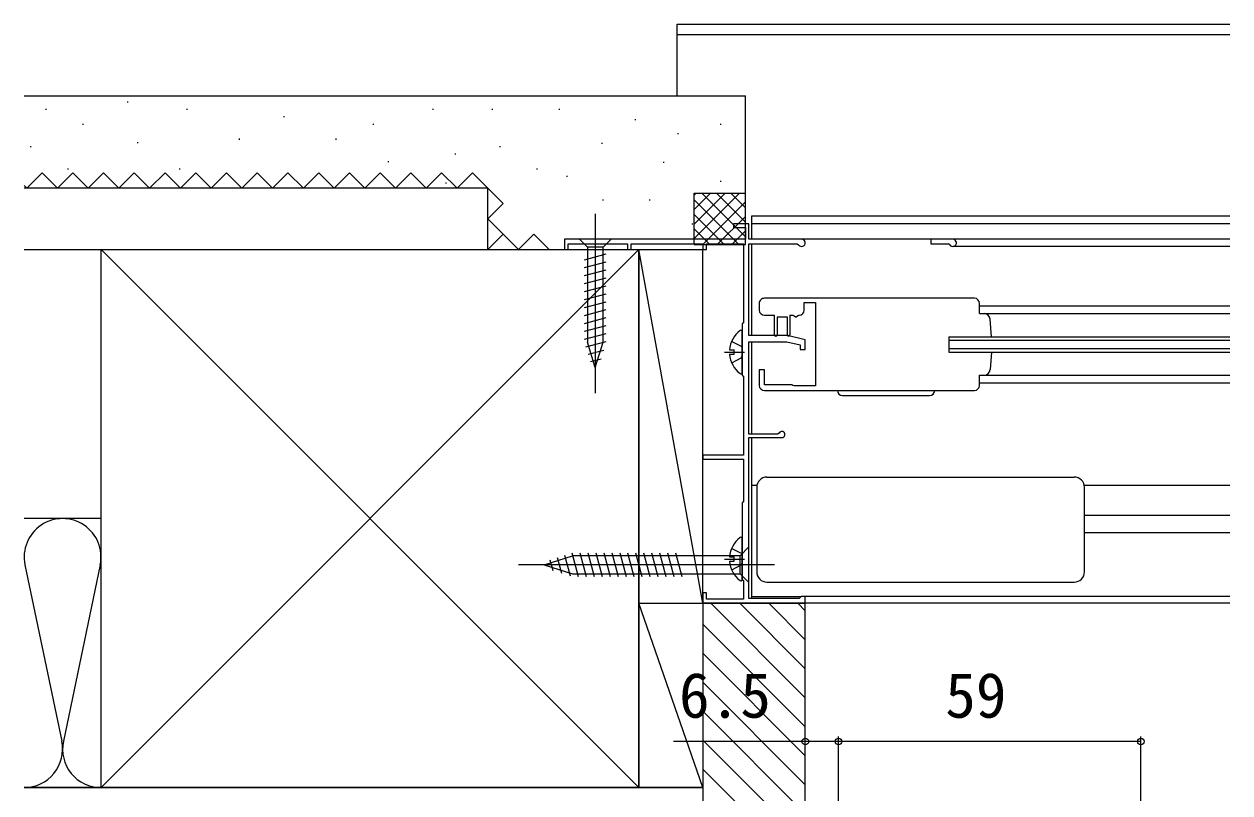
# Model space of a CAD drawing. Units: millimetres, scale not verified. Extents: x -525 to 525, y -782 to 777.
# Drawn here: x -302.5 to -67.1, y -399.5 to -249.5 of the extents above; entities that cross this region are included whole.
import ezdxf
from ezdxf.enums import TextEntityAlignment as Align

# ---------------------------------------------------------------- set-up
doc = ezdxf.new("R2010")
doc.units = ezdxf.units.MM
doc.header["$LTSCALE"] = 4
for name, color, linetype in [('0-3_YKK_11', 7, 'Continuous'), ('0-4_YKK_12', 2, 'Continuous'), ('0-5_YKK_13', 4, 'Continuous'), ('0-7_YKK_D', 6, 'Continuous'), ('0-9_YSS_K', 3, 'Continuous'), ('0-A_YSS_KE', 3, 'Continuous')]:
    doc.layers.add(name, color=color, linetype=linetype)
doc.styles.add('ＭＳ ゴシック', font='')
doc.styles.get('ＭＳ ゴシック').set_extended_font_data('MS Gothic')

msp = doc.modelspace()

# ---------------------------------------------------------------- linework, layer by layer
at = {"layer": '0-3_YKK_11'}
for p, q in [((-116.999, -303), (-157.999, -303)), ((-158.999, -304), (-158.999, -305.3)), ((-115.999, -306), (-115.999, -304)), ((-157.999, -306.3), (-155.999, -306.3)), ((-115.999, -320), (-115.999, -318)), ((-157.999, -321), (-116.999, -321))]:
    msp.add_line(p, q, dxfattribs=at)
for points in [[(-150.699, -291.5), (-160.999, -291.5), (-160.999, -288.5), (-163.999, -288.5), (-163.999, -289.2), (-161.699, -289.2), (-161.699, -291.5)], [(-161.699, -291.5), (-196.999, -291.5), (-196.999, -293.5), (-196.299, -293.5), (-196.299, -292.4), (-184.699, -292.4), (-184.699, -293.5), (-183.999, -293.5), (-183.999, -292.4), (-169.999, -292.4), (-169.999, -293.5), (-169.299, -293.5), (-169.299, -292.4), (-162.099, -292.4), (-162.099, -307.8), (-162.299, -308), (-162.299, -318), (-162.099, -318.2), (-162.099, -333.6), (-169.999, -333.6), (-169.999, -334.4), (-162.099, -334.4), (-162.099, -342.7), (-162.299, -342.9), (-162.299, -357.9), (-162.099, -358.1), (-162.099, -361.7), (-169.299, -361.7), (-169.299, -360.5), (-169.999, -360.5), (-169.999, -362.5), (-149.999, -362.5), (-149.999, -361.2), (-150.799, -361.2), (-150.999, -361.4), (-151.199, -361.6), (-160.999, -361.6), (-160.999, -330.2), (-154.599, -330.2)], [(-155.137, -329.333), (-155.405, -329.5), (-160.999, -329.5), (-160.999, -311.5), (-153.635, -311.5), (-150.999, -312.102), (-150.999, -313), (-149.999, -313), (-149.999, -311.1), (-153.499, -310.3), (-160.999, -310.3), (-160.999, -292.4), (-151.565, -292.4), (-151.305, -292.55)], [(-150.199, -305.3), (-150.199, -303.8), (-147.999, -303.8), (-147.999, -320.1), (-152.199, -320.1), (-152.423, -320), (-152.646, -319.9), (-157.999, -319.9), (-157.999, -317), (-158.999, -317), (-158.999, -320)], [(-152.999, -306.3), (-152.419, -306.3), (-152.159, -306.45), (-151.899, -306.6), (-151.799, -306.6), (-151.539, -306.45), (-151.28, -306.3), (-151.199, -306.3)]]:
    msp.add_lwpolyline(points, dxfattribs=at)
for centre, radius, start, end in [((-150.699, -292.2), 0.7, 209.99594, 90.00029), ((-157.999, -304), 1, 89.99998, 180.00002), ((-116.999, -304), 1, 0, 89.99998), ((-157.999, -305.3), 1, 180.00002, 270), ((-151.199, -305.3), 1, 270, 0), ((-157.999, -320), 1, 180.00002, 270), ((-116.999, -320), 1, 270, 0), ((-154.599, -329.6), 0.6, 269.99995, 153.61215)]:
    msp.add_arc(centre, radius, start, end, dxfattribs=at)
at = {"layer": '0-4_YKK_12'}
for p, q in [((-160.499, -287), (-160.499, -291.5)), ((-67.117, -287), (-160.499, -287)), ((-67.117, -288.5), (-160.499, -288.5)), ((-67.117, -291.5), (-150.699, -291.5)), ((-125.499, -291.5), (-125.499, -292.4)), ((-160.499, -292.4), (-160.499, -310.3)), ((-125.499, -292.4), (-122.065, -292.4)), ((-67.117, -292.9), (-121.199, -292.9)), ((-115.999, -304.5), (-67.117, -304.5)), ((-115.099, -306), (-67.117, -306)), ((-121.999, -310.5), (-67.117, -310.5)), ((-160.499, -311.5), (-160.499, -329.5)), ((-121.999, -311.2), (-67.117, -311.2)), ((-121.999, -312.8), (-67.117, -312.8)), ((-115.999, -319.5), (-67.117, -319.5)), ((-115.099, -318), (-67.117, -318)), ((-160.499, -330.2), (-160.499, -361.6)), ((-160.499, -339.496), (-159.458, -339.496)), ((-95.541, -339.496), (-67.117, -339.496)), ((-95.499, -345.3), (-67.117, -345.3)), ((-95.499, -348.7), (-67.117, -348.7)), ((-160.499, -361.2), (-150.799, -361.2)), ((-67.117, -361.2), (-150.299, -361.2)), ((-67.117, -362.5), (-150.299, -362.5))]:
    msp.add_line(p, q, dxfattribs=at)
msp.add_lwpolyline([(-121.999, -310.5), (-121.999, -313.5), (-67.117, -313.5)], dxfattribs=at)
for centre, radius, start in [((-121.199, -292.2), 0.7, 210), ((-122.065, -292.7), 0.3, 30)]:
    msp.add_arc(centre, radius, start, 90, dxfattribs=at)
at = {"layer": '0-5_YKK_13'}
for p, q in [((-190.999, -286.5), (-190.999, -321.5)), ((-187.899, -291.5), (-194.099, -291.5)), ((-194.099, -291.5), (-192.549, -293.05)), ((-187.899, -291.5), (-189.449, -293.05)), ((-192.549, -293.05), (-192.549, -311.584)), ((-189.449, -293.05), (-192.549, -293.05)), ((-189.449, -311.584), (-189.449, -293.05)), ((-193.099, -295.476), (-188.899, -294.351)), ((-193.099, -297.029), (-188.899, -295.904)), ((-193.099, -298.582), (-188.899, -297.457)), ((-193.099, -300.135), (-188.899, -299.01)), ((-193.099, -301.688), (-188.899, -300.562)), ((-193.099, -303.241), (-188.899, -302.115)), ((-193.099, -304.794), (-188.899, -303.668)), ((-193.099, -306.347), (-188.899, -305.221)), ((-115.999, -306), (-115.099, -306)), ((-193.099, -307.899), (-188.899, -306.774)), ((-193.099, -309.452), (-188.899, -308.327)), ((-155.999, -310.166), (-155.999, -306.3)), ((-153.499, -306.7), (-155.499, -306.7)), ((-155.499, -306.7), (-155.499, -310.15)), ((-153.499, -310.166), (-153.499, -306.7)), ((-152.999, -306.3), (-152.999, -310.15)), ((-113.645, -310.5), (-113.903, -307.109)), ((-193.099, -311.005), (-188.899, -309.88)), ((-162.299, -317.475), (-162.299, -309.524)), ((-192.84, -312.489), (-188.899, -311.433)), ((-190.999, -316.5), (-192.549, -311.584)), ((-190.999, -316.5), (-189.449, -311.584)), ((-164.376, -311.425), (-162.511, -312.355)), ((-162.511, -312.355), (-162.299, -312.753)), ((-192.389, -313.921), (-189.353, -313.107)), ((-191.937, -315.353), (-189.888, -314.804)), ((-165.799, -313.5), (-161.899, -313.5)), ((-164.782, -313.075), (-163.899, -313.075)), ((-113.645, -313.5), (-113.903, -316.891)), ((-115.999, -318), (-115.099, -318)), ((-143.749, -321), (-124.749, -321)), ((-142.749, -322), (-125.749, -322)), ((-157.499, -337.9), (-97.499, -337.9)), ((-159.499, -339.899), (-159.499, -339.9)), ((-159.499, -339.9), (-159.499, -356.4)), ((-95.499, -356.4), (-95.499, -339.9)), ((-162.299, -357.875), (-162.299, -349.924)), ((-195.556, -352.707), (-194.326, -357.3)), ((-194.005, -352.7), (-192.773, -357.3)), ((-192.452, -352.7), (-191.22, -357.3)), ((-190.9, -352.7), (-189.667, -357.3)), ((-189.347, -352.7), (-188.114, -357.3)), ((-187.794, -352.7), (-186.561, -357.3)), ((-186.241, -352.7), (-185.008, -357.3)), ((-184.688, -352.7), (-183.455, -357.3)), ((-183.135, -352.7), (-181.902, -357.3)), ((-181.582, -352.7), (-180.35, -357.3)), ((-180.029, -352.7), (-178.797, -357.3)), ((-178.476, -352.7), (-177.244, -357.3)), ((-176.923, -352.7), (-175.691, -357.3)), ((-175.37, -352.7), (-174.138, -357.3)), ((-164.376, -351.825), (-162.511, -352.755)), ((-160.999, -351.5), (-162.749, -353.25)), ((-162.511, -352.755), (-162.299, -353.153)), ((-160.999, -358.5), (-160.999, -351.5)), ((-155.999, -355), (-205.999, -355)), ((-200.999, -355), (-195.449, -353.25)), ((-200.999, -355), (-195.449, -356.75)), ((-199.852, -354.061), (-199.303, -356.111)), ((-198.42, -353.61), (-197.607, -356.646)), ((-196.988, -353.158), (-195.911, -357.181)), ((-162.749, -353.25), (-195.449, -353.25)), ((-165.799, -353.9), (-161.899, -353.9)), ((-164.782, -353.475), (-163.899, -353.475)), ((-162.749, -356.75), (-162.749, -353.25)), ((-195.449, -356.75), (-162.749, -356.75)), ((-160.999, -358.5), (-162.749, -356.75)), ((-159.499, -356.4), (-159.499, -356.401)), ((-157.499, -358.4), (-97.499, -358.4))]:
    msp.add_line(p, q, dxfattribs=at)
for points in [[(-164.782, -313.925), (-163.899, -313.925), (-163.899, -313.075)], [(-164.376, -315.575), (-162.511, -314.645), (-162.299, -314.247)], [(-164.782, -354.325), (-163.899, -354.325), (-163.899, -353.475)], [(-164.376, -355.975), (-162.511, -355.045), (-162.299, -354.647)]]:
    msp.add_lwpolyline(points, dxfattribs=at)
for centre, radius, start, end in [((-115.099, -307.2), 1.2, 4.34811, 90), ((-159.499, -313.5), 5.3, 127.71409, 175.40059), ((-162.573, -309.524), 0.274, 0, 127.71409), ((-155.749, -310.15), 0.25, 180.05601, 0), ((-153.249, -310.15), 0.25, 180.05601, 0), ((-159.499, -313.5), 5.3, 184.59941, 232.28591), ((-162.573, -317.475), 0.274, 232.28591, 0), ((-115.099, -316.8), 1.2, 270, 355.65189), ((-142.749, -321), 1, 180, 270), ((-125.749, -321), 1, 270, 0), ((-157.499, -339.9), 2, 90.03489, 179.96511), ((-97.499, -339.9), 2, 0.03489, 89.96511), ((-159.499, -353.9), 5.3, 127.71409, 175.40059), ((-162.573, -349.924), 0.274, 0, 127.71409), ((-159.499, -353.9), 5.3, 184.59941, 232.28591), ((-157.499, -356.4), 2, 180.03489, 269.96511), ((-97.499, -356.4), 2, 270.03489, 359.96511), ((-162.573, -357.875), 0.274, 232.28591, 0)]:
    msp.add_arc(centre, radius, start, end, dxfattribs=at)
at = {"layer": '0-7_YKK_D'}
for p, q in [((-143.501, -434.707), (-143.501, -388.5)), ((-143.501, -434.707), (-143.501, -388.5)), ((-84.501, -389.5), (-143.501, -389.5)), ((-84.501, -434.2), (-84.501, -388.5))]:
    msp.add_line(p, q, dxfattribs=at)
msp.add_lwpolyline([(-143.501, -389.5), (-149.999, -389.5), (-175.708, -389.5)], dxfattribs=at)
for centre in [(-149.999, -389.5), (-143.501, -389.5), (-143.501, -389.5), (-84.501, -389.5)]:
    msp.add_circle(centre, 0.637, dxfattribs=at)
at = {"layer": '0-9_YSS_K'}
for p, q in [((-174.999, -263.5), (-174.999, -249.5)), ((-174.999, -249.5), (-67.117, -249.5)), ((-174.999, -251.5), (-67.117, -251.5)), ((-282.354, -264.582), (-282.354, -264.782)), ((-298.238, -266.016), (-298.238, -266.216)), ((-270.723, -266.036), (-270.723, -266.236)), ((-251.823, -267.49), (-251.823, -267.69)), ((-222.747, -266.036), (-222.747, -266.236)), ((-211.116, -266.036), (-211.116, -266.236)), ((-198.032, -266.036), (-198.032, -266.236)), ((-183.22, -268.026), (-183.22, -268.226)), ((-291.077, -268.943), (-291.077, -269.143)), ((-234.377, -268.943), (-234.377, -269.143)), ((-166.567, -268.951), (-166.567, -269.151)), ((-280.346, -272.552), (-280.346, -272.752)), ((-260.546, -271.851), (-260.546, -272.051)), ((-241.647, -271.851), (-241.647, -272.051)), ((-189.696, -272.651), (-189.696, -272.851)), ((-174.894, -270.801), (-174.894, -271.001)), ((-301.254, -273.305), (-301.254, -273.505)), ((-218.385, -274.759), (-218.385, -274.959)), ((-209.662, -273.305), (-209.662, -273.505)), ((-293.984, -277.666), (-293.984, -277.866)), ((-272.177, -277.666), (-272.177, -277.866)), ((-231.47, -276.213), (-231.47, -276.413)), ((-202.393, -277.666), (-202.393, -277.866)), ((-177.669, -276.352), (-177.669, -276.552)), ((-214.999, -278.5), (-217.999, -281.5)), ((-211.999, -281.5), (-214.999, -278.5)), ((-196.578, -279.12), (-196.578, -279.32)), ((-166.567, -280.053), (-166.567, -280.253)), ((-211.999, -281.5), (-302.509, -281.5)), ((-220.198, -280.392), (-220.198, -280.592)), ((-208.999, -284.5), (-211.999, -281.5)), ((-211.999, -293.5), (-211.999, -281.5)), ((-211.999, -287.5), (-208.999, -284.5)), ((-189.547, -283.753), (-189.547, -283.953)), ((-180.445, -283.753), (-180.445, -283.953)), ((-171.699, -282.5), (-161.699, -282.5)), ((-171.699, -292.5), (-171.699, -282.5)), ((-162.841, -282.5), (-171.699, -291.358)), ((-165.67, -282.5), (-171.699, -288.529)), ((-168.498, -282.5), (-171.699, -285.701)), ((-171.327, -282.5), (-171.699, -282.872)), ((-171.699, -283.814), (-163.013, -292.5)), ((-170.184, -282.5), (-161.699, -290.985)), ((-161.699, -284.186), (-170.013, -292.5)), ((-167.356, -282.5), (-161.699, -288.157)), ((-164.528, -282.5), (-161.699, -285.328)), ((-161.699, -292.5), (-161.699, -282.5)), ((-171.699, -286.642), (-165.841, -292.5)), ((-161.699, -287.015), (-167.184, -292.5)), ((-208.999, -290.5), (-211.999, -287.5)), ((-172.118, -288.379), (-172.118, -288.579)), ((-171.699, -289.47), (-168.67, -292.5)), ((-211.999, -293.5), (-208.999, -290.5)), ((-161.699, -289.843), (-164.356, -292.5)), ((-302.509, -293.5), (-287.499, -293.5)), ((-302.509, -293.5), (-211.999, -293.5)), ((-182.499, -398.5), (-287.499, -293.5)), ((-182.499, -293.5), (-287.499, -398.5)), ((-182.499, -293.5), (-169.999, -293.5)), ((-182.499, -362.5), (-182.499, -293.5)), ((-169.999, -362.5), (-182.499, -293.5)), ((-171.699, -292.299), (-171.498, -292.5)), ((-171.699, -292.5), (-161.699, -292.5)), ((-169.999, -362.5), (-169.999, -293.5)), ((-287.499, -346), (-302.509, -346)), ((-302.341, -355.031), (-295.157, -389.468)), ((-287.657, -355.031), (-294.841, -389.468)), ((-169.999, -398.5), (-182.499, -362.5)), ((-182.499, -362.5), (-169.999, -362.5)), ((-149.999, -380.961), (-168.46, -362.5)), ((-149.999, -375.304), (-162.803, -362.5)), ((-149.999, -369.647), (-157.146, -362.5)), ((-149.999, -363.99), (-151.49, -362.5)), ((-149.999, -386.617), (-169.999, -366.617)), ((-149.999, -392.274), (-169.999, -372.274)), ((-149.999, -397.931), (-169.999, -377.931)), ((-149.999, -403.588), (-169.999, -383.588)), ((-149.999, -409.245), (-169.999, -389.245)), ((-149.999, -414.902), (-169.999, -394.902)), ((-302.509, -398.5), (-287.499, -398.5)), ((-287.499, -398.5), (-302.509, -398.5)), ((-302.509, -398.5), (-169.999, -398.5)), ((-169.999, -398.5), (-169.999, -416.5))]:
    msp.add_line(p, q, dxfattribs=at)
for points in [[(-217.999, -281.5), (-220.999, -278.5), (-223.999, -281.5), (-226.999, -278.5), (-229.999, -281.5), (-232.999, -278.5), (-235.999, -281.5), (-238.999, -278.5), (-241.999, -281.5), (-244.999, -278.5), (-247.999, -281.5), (-250.999, -278.5), (-253.999, -281.5), (-256.999, -278.5), (-259.999, -281.5), (-262.999, -278.5), (-265.999, -281.5), (-268.999, -278.5), (-271.999, -281.5), (-274.999, -278.5), (-277.999, -281.5), (-280.999, -278.5), (-283.999, -281.5), (-286.999, -278.5), (-289.999, -281.5), (-292.999, -278.5), (-295.999, -281.5), (-298.999, -278.5), (-301.999, -281.5), (-302.509, -280.99)], [(-199.999, -293.5), (-202.999, -290.5), (-205.999, -293.5), (-208.999, -290.5)]]:
    msp.add_lwpolyline(points, dxfattribs=at)
msp.add_lwpolyline([(-169.999, -398.5), (-182.499, -398.5), (-182.499, -362.5), (-169.999, -362.5)], close=True, dxfattribs=at)
for centre, start, end in [((-294.999, -353.5), 348.21646, 191.78354), ((-302.499, -391), 269.92262, 11.78354), ((-287.499, -391), 168.21646, 270)]:
    msp.add_arc(centre, 7.5, start, end, dxfattribs=at)
at = {"layer": '0-A_YSS_KE'}
for p in [(-302.509, -263.5), (-161.699, -282.5)]:
    msp.add_line(p, (-161.699, -263.5), dxfattribs=at)
msp.add_lwpolyline([(-287.499, -398.5), (-287.499, -293.5), (-182.499, -293.5), (-182.499, -398.5)], close=True, dxfattribs=at)
for points in [[(-169.999, -362.5), (-169.999, -434.5), (-151.999, -434.5)], [(-149.999, -432.5), (-149.999, -362.5), (-169.999, -362.5)]]:
    msp.add_lwpolyline(points, dxfattribs=at)

# ---------------------------------------------------------------- texts
at = {"layer": '0-7_YKK_D', "style": 'ＭＳ ゴシック'}
for s, p in [('6.5', (-174.663, -387.5)), ('59', (-122.694, -387.5))]:
    msp.add_text(s, height=8.798, dxfattribs=at).set_placement(p, align=Align.BOTTOM_LEFT)

doc.saveas('drawing.dxf')
